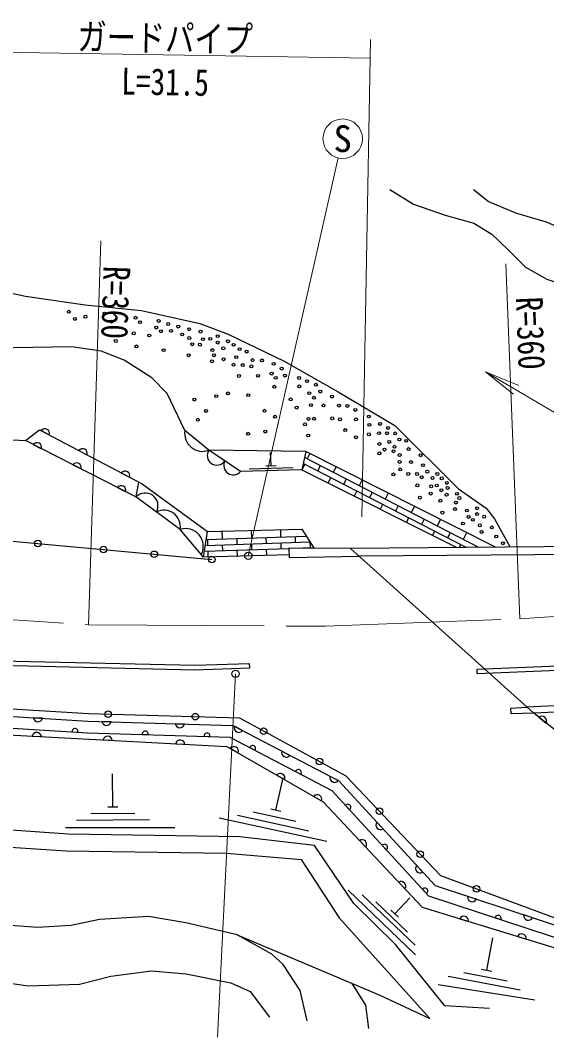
# Model space of a CAD drawing. Units: millimetres at full size, sheet at 1:1000; details may follow other scales. Extents: x 40000 to 680000, y 20000 to 380000.
# Drawn here: x 396010 to 432015, y 243536 to 312822 of the extents above; entities that cross this region are included whole.
import ezdxf
from ezdxf.enums import TextEntityAlignment as Align

# ---------------------------------------------------------------- set-up
doc = ezdxf.new("R2010")
doc.units = ezdxf.units.MM
doc.header["$LTSCALE"] = 1000
doc.linetypes.add('CHAIN', pattern=[18.5, 12, -1.5, 3.5, -1.5])
for name, color, linetype, lineweight in [('M-BGD', 7, 'Continuous', 25), ('M-BMK', 2, 'CHAIN', 13), ('M-BMK-HTXT', 7, 'Continuous', 13), ('M-STR-HTXT', 7, 'Continuous', 13), ('M-STR-STR1', 1, 'Continuous', 25), ('M-STR-STRC', 7, 'Continuous', 25)]:
    doc.layers.add(name, color=color, linetype=linetype, lineweight=lineweight)
doc.styles.add('ＭＳ ゴシック', font='')
doc.styles.get('ＭＳ ゴシック').set_extended_font_data('MS Gothic')

msp = doc.modelspace()

# ---------------------------------------------------------------- linework, layer by layer
at = {"layer": 'M-BGD'}
for p, q in [((394660, 284164), (396364, 284056)), ((397442, 284742), (397995, 284450)), ((396896, 283785), (397453, 283501)), ((415550, 283307), (408914, 283403)), ((400019, 283381), (400572, 283089)), ((413158, 282351), (413133, 283251)), ((427369, 276747), (415457, 282903)), ((415822, 283165), (415642, 282807)), ((399608, 282403), (400165, 282118)), ((415262, 282050), (411074, 281933)), ((411664, 282130), (414663, 282213)), ((412809, 282342), (413508, 282361)), ((415463, 282450), (415262, 282050)), ((415262, 282050), (425863, 276735)), ((426511, 276740), (415365, 282500)), ((416531, 282348), (416351, 281991)), ((417608, 282266), (417419, 281889)), ((402935, 281840), (403489, 281548)), ((417240, 281531), (417050, 281153)), ((418308, 281430), (418128, 281072)), ((419393, 281363), (419196, 280971)), ((402668, 280842), (403225, 280558)), ((404106, 281222), (403921, 280203)), ((419017, 280613), (418838, 280257)), ((420084, 280512), (419905, 280154)), ((421178, 280461), (420973, 280052)), ((420794, 279695), (420626, 279361)), ((421861, 279593), (421682, 279236)), ((422963, 279558), (422750, 279134)), ((422570, 278777), (422414, 278464)), ((423638, 278675), (423459, 278317)), ((424747, 278656), (424527, 278216)), ((409805, 277855), (409816, 277325)), ((411805, 277906), (411815, 277393)), ((413804, 277958), (413814, 277461)), ((424347, 277858), (424202, 277568)), ((388896, 277781), (409112, 275913)), ((408736, 277288), (415579, 277521)), ((408816, 277291), (408824, 276891)), ((410815, 277359), (410823, 276959)), ((412814, 277427), (412822, 277027)), ((414813, 277495), (414821, 277095)), ((425415, 277757), (425236, 277399)), ((426532, 277754), (426304, 277298)), ((408608, 276484), (414389, 276680)), ((408672, 276886), (415828, 277129)), ((408832, 276491), (408840, 276082)), ((409824, 276925), (409832, 276525)), ((410831, 276559), (410839, 276143)), ((411823, 276993), (411831, 276593)), ((412830, 276627), (412839, 276203)), ((413822, 277061), (413830, 276661)), ((414576, 276686), (416077, 276737)), ((415821, 277129), (415829, 276729)), ((426124, 276940), (426022, 276736)), ((427192, 276838), (427145, 276745)), ((411707, 268500), (411697, 268800)), ((427268, 268124), (427256, 268424)), ((434978, 262318), (431127, 265408)), ((397531, 265058), (396907, 265097)), ((402216, 264818), (401590, 264837)), ((407235, 264664), (406609, 264683)), ((431482, 265123), (431970, 264732)), ((399553, 264131), (399954, 264107)), ((411217, 264215), (410662, 264506)), ((396830, 263840), (397455, 263807)), ((401672, 263582), (402297, 263549)), ((404354, 263952), (404755, 263940)), ((406640, 263318), (407265, 263285)), ((408580, 263823), (408982, 263810)), ((410367, 263003), (410909, 262691)), ((411708, 263055), (412063, 262869)), ((414455, 262519), (413901, 262809)), ((402339, 259004), (402322, 261254)), ((414838, 261415), (415194, 261229)), ((413495, 258776), (413979, 260973)), ((413550, 261169), (414092, 260857)), ((417757, 260789), (417202, 261080)), ((416078, 259712), (416620, 259400)), ((400842, 258544), (403842, 258565)), ((401989, 259002), (402689, 259007)), ((411933, 258659), (414863, 258013)), ((413153, 258851), (413837, 258700)), ((418251, 259095), (418523, 258799)), ((399845, 258086), (404845, 258123)), ((409602, 258239), (416971, 256656)), ((410860, 258434), (415743, 257359)), ((420819, 257484), (420395, 257944)), ((399094, 257584), (406586, 257588)), ((419204, 256697), (419632, 256240)), ((420771, 256353), (421043, 256058)), ((423538, 254525), (423114, 254986)), ((421889, 253831), (422316, 253374)), ((418443, 253295), (423043, 248869)), ((419395, 252974), (423009, 249519)), ((423519, 253364), (423791, 253068)), ((420325, 252500), (422493, 250427)), ((421617, 251680), (422653, 252764)), ((427200, 252672), (426606, 252868)), ((421364, 251922), (421870, 251438)), ((431044, 251400), (430450, 251597)), ((426073, 251333), (426672, 251150)), ((428491, 251402), (428872, 251276)), ((430010, 250128), (430608, 249945)), ((427908, 247815), (428329, 250026)), ((425284, 247399), (430196, 246464)), ((426351, 247654), (429298, 247093)), ((427564, 247881), (428252, 247750)), ((424582, 246829), (431207, 245788))]:
    msp.add_line(p, q, dxfattribs=at)
for points in [[(421287, 301236), (422894, 300233), (425061, 299479), (427033, 298929), (428258, 298192), (429369, 297108), (430569, 295915), (432018, 295094), (434157, 294374), (436028, 293960)], [(437451, 295253), (433294, 298431), (432006, 299014), (429911, 299614), (428006, 300421), (427010, 301227)], [(389829, 295363), (396377, 293952), (400447, 293357), (404308, 292958), (408289, 292079), (410226, 291330), (414056, 289499), (417757, 287403), (421619, 285101), (425981, 280766), (427868, 279429), (428436, 278704), (429512, 276764)], [(411074, 281933), (408914, 283403), (407268, 284756), (406059, 287290), (405003, 288357), (403117, 289570), (401541, 290178), (399542, 290463), (394233, 290387)], [(408543, 276073), (406942, 277980), (403921, 280203), (396364, 284056), (397324, 284804), (404344, 281096), (408821, 277829)], [(428505, 276756), (415550, 283307), (415262, 282050)], [(414395, 276250), (408543, 276073), (408821, 277829), (415277, 277996), (416111, 276683)], [(427256, 268424), (444315, 269133), (470601, 270665), (495577, 272627), (531344, 275776), (557129, 278185)], [(427268, 268124), (444330, 268834), (470621, 270365), (495602, 272328), (531371, 275477), (557157, 277886)], [(418605, 276677), (414388, 276687), (414397, 276066), (419200, 276142)], [(323908, 273034), (337459, 270275), (351432, 269015), (371659, 270154), (380325, 269588), (393636, 269014), (407940, 268682), (411697, 268800)], [(323848, 272740), (337416, 269978), (351427, 268714), (371658, 269854), (380309, 269289), (393626, 268714), (407941, 268382), (411707, 268500)], [(344421, 267239), (344881, 267206), (351407, 266535), (371521, 267613), (381047, 266559), (400694, 265383), (411007, 265076), (418272, 261116), (424758, 254290), (445936, 246452)], [(344648, 266713), (351269, 265985), (371507, 267102), (381207, 266068), (400639, 264866), (410554, 264563), (417802, 260766), (424385, 253603), (434313, 250319), (445816, 246001)], [(344607, 265913), (350934, 265319), (371489, 266494), (381140, 265271), (400602, 264066), (410345, 263769), (417307, 260122), (423937, 252908), (434046, 249565), (444705, 245754)], [(344571, 265193), (351220, 264576), (371465, 265651), (381064, 264680), (410144, 263131), (416732, 259335), (423487, 252124), (433615, 249025), (443498, 245430)], [(431127, 265408), (429588, 265361), (429554, 265752), (430662, 265827)], [(428100, 245191), (425039, 245388), (421664, 249579), (418833, 252375), (416131, 256360), (411024, 256936), (399276, 257120), (374782, 258861)], [(374518, 257612), (399153, 255982), (410125, 255826), (415228, 255387), (417816, 251397), (424024, 244515)], [(415635, 244362), (415146, 246425), (413992, 248216), (413218, 248905), (410846, 250226), (407343, 251059), (404775, 251482), (401430, 251293), (399500, 250876), (397187, 250737), (394718, 250911), (390809, 251841), (387164, 253066), (380003, 255488), (375466, 257549)], [(410846, 250226), (420604, 246100), (424024, 244515)], [(378433, 245607), (379719, 246611), (381265, 247598), (382980, 248234), (385682, 248351), (388527, 248117), (392815, 247291), (396554, 246742), (400063, 246856), (402213, 247400), (404989, 247766), (407366, 247576), (410404, 246963), (411737, 246351), (413055, 244609)], [(418678, 246914), (419627, 245434), (419817, 243833)]]:
    msp.add_lwpolyline(points, dxfattribs=at)
for centre, radius in [((399330, 292878), 100), ((399746, 292386), 100), ((400465, 292537), 100), ((401772, 292744), 100), ((403895, 292463), 100), ((402247, 292201), 100), ((404196, 292162), 100), ((405310, 291794), 100), ((405475, 292250), 100), ((406125, 292036), 100), ((406813, 291862), 100), ((407560, 291678), 100), ((403769, 291397), 100), ((404835, 291251), 100), ((405630, 291542), 100), ((406319, 291571), 100), ((407085, 291319), 100), ((407570, 291077), 100), ((408345, 291513), 100), ((408500, 291000), 100), ((409004, 291019), 100), ((409518, 291203), 100), ((402538, 290874), 100), ((403953, 290505), 100), ((405815, 290244), 100), ((407773, 290651), 100), ((408297, 290622), 100), ((409150, 290253), 100), ((409518, 290767), 100), ((409896, 290370), 100), ((410216, 290854), 100), ((410604, 290612), 100), ((411011, 290312), 100), ((407531, 289895), 100), ((409256, 289895), 100), ((409916, 289624), 100), ((410779, 289769), 100), ((411486, 290147), 100), ((411894, 289565), 100), ((412534, 289545), 100), ((409121, 289488), 100), ((410594, 289246), 100), ((411225, 289226), 100), ((411816, 289139), 100), ((413341, 289313), 100), ((413888, 288984), 100), ((410963, 288480), 100), ((412274, 288492), 100), ((413204, 288643), 100), ((413478, 288355), 100), ((414107, 288506), 100), ((415079, 288342), 100), ((413382, 287740), 100), ((415092, 287767), 100), ((415626, 288123), 100), ((416228, 287877), 100), ((407923, 286865), 100), ((409415, 287097), 100), ((410222, 287289), 100), ((411604, 287166), 100), ((414504, 286879), 100), ((415777, 287303), 100), ((416091, 286988), 100), ((416529, 287412), 100), ((417336, 287070), 100), ((408717, 286086), 100), ((412712, 286099), 100), ((414915, 286318), 100), ((415886, 286482), 100), ((416748, 286468), 100), ((417801, 286455), 100), ((418383, 286429), 100), ((418920, 286160), 100), ((408156, 285484), 100), ((413437, 285689), 100), ((415722, 285539), 100), ((416091, 285552), 100), ((417350, 285580), 100), ((417870, 285511), 100), ((418970, 285510), 100), ((419846, 285708), 100), ((412767, 284677), 100), ((415489, 285169), 100), ((418234, 284776), 100), ((419888, 285136), 100), ((420616, 285200), 100), ((421168, 284924), 100), ((411590, 284527), 100), ((415708, 284404), 100), ((418970, 284288), 100), ((419853, 284486), 100), ((420546, 284564), 100), ((421097, 284557), 100), ((421648, 284550), 100), ((421938, 284133), 100), ((422400, 284043), 100), ((420567, 283829), 100), ((420920, 283441), 100), ((421246, 283970), 100), ((421535, 283328), 100), ((421606, 283638), 100), ((422567, 283476), 100), ((420574, 283186), 100), ((421955, 283064), 100), ((421955, 282597), 100), ((423391, 283053), 100), ((421989, 282086), 100), ((422734, 282586), 100), ((423547, 282375), 100), ((423847, 281930), 100), ((421532, 281741), 100), ((422545, 281774), 100), ((423146, 281774), 100), ((423469, 281552), 100), ((424203, 281496), 100), ((424537, 281774), 100), ((424837, 281474), 100), ((423168, 280996), 100), ((424114, 280929), 100), ((424492, 280985), 100), ((424815, 280662), 100), ((425182, 281163), 100), ((425238, 280818), 100), ((423335, 280151), 100), ((424081, 280429), 100), ((424737, 279939), 100), ((425171, 280351), 100), ((425806, 279817), 100), ((425872, 280417), 100), ((426039, 280128), 100), ((424882, 279127), 100), ((425739, 279372), 100), ((426552, 279275), 100), ((427249, 279428), 100), ((426672, 278835), 100), ((426961, 278635), 100), ((427249, 279027), 100), ((427738, 278851), 100), ((426288, 278386), 100), ((427442, 278258), 100), ((427562, 277810), 100), ((428259, 278114), 100), ((397217, 277012), 225), ((428564, 277497), 100), ((401709, 276597), 225), ((405178, 276277), 225), ((429021, 277033), 100), ((409112, 275913), 225), ((402020, 265343), 225), ((407983, 265166), 225), ((412656, 264178), 225), ((416478, 262094), 225), ((420575, 258693), 225), ((423365, 255756), 225), ((427210, 253383), 225)]:
    msp.add_circle(centre, radius, dxfattribs=at)
for centre, radius, start, end in [((397693, 284547), 318, 342.05039, 142.26812), ((408475, 284547), 1225, 170.21295, 290.94883), ((397150, 283594), 318, 342.87698, 143.09471), ((400270, 283187), 318, 342.05039, 142.26812), ((409454, 283036), 653, 145.80434, 325.75084), ((399862, 282212), 318, 342.87698, 143.09471), ((410583, 282372), 659, 153.3498, 318.2054), ((403187, 281646), 318, 342.05039, 142.26812), ((402922, 280652), 318, 342.87698, 143.09471), ((404552, 279593), 878, 331.35015, 135.94047), ((405836, 278173), 1123, 350.08344, 117.20716), ((407315, 276822), 1216, 332.18066, 107.84896), ((397222, 265132), 318, 186.34956, 346.56729), ((401905, 264882), 318, 188.14085, 348.35858), ((406924, 264728), 318, 188.14085, 348.35858), ((431691, 264885), 318, 331.14716, 131.36489), ((397139, 263769), 318, 6.84134, 167.05907), ((399756, 264151), 203, 347.49673, 185.42012), ((404555, 263977), 203, 349.28803, 187.21141), ((408782, 263848), 203, 349.28803, 187.21141), ((410965, 264409), 318, 162.2434, 322.46113), ((401981, 263511), 318, 6.84134, 167.05907), ((406949, 263247), 318, 6.84134, 167.05907), ((410611, 262799), 318, 339.94368, 140.16141), ((411900, 262990), 203, 323.39057, 161.31396), ((414203, 262712), 318, 162.2434, 322.46113), ((413794, 260966), 318, 339.94368, 140.16141), ((415031, 261350), 203, 323.39057, 161.31396), ((417505, 260983), 318, 162.2434, 322.46113), ((416322, 259509), 318, 339.94368, 140.16141), ((418410, 258969), 203, 303.62382, 141.54721), ((420647, 257751), 318, 142.47665, 302.69438), ((419378, 256431), 318, 323.01769, 123.23542), ((420930, 256227), 203, 303.62382, 141.54721), ((423366, 254792), 318, 142.47665, 302.69438), ((422063, 253565), 318, 323.01769, 123.23542), ((423678, 253237), 203, 303.62382, 141.54721), ((426920, 252822), 318, 171.58923, 331.80696), ((428691, 251369), 203, 332.7364, 170.65979), ((430764, 251550), 318, 171.58923, 331.80696), ((426357, 251189), 318, 352.87774, 153.09547), ((430293, 249984), 318, 352.87774, 153.09547)]:
    msp.add_arc(centre, radius, start, end, dxfattribs=at)
at = {"layer": 'M-BMK'}
msp.add_lwpolyline([(69861, 284264), (93323, 288855), (107216, 291244), (119523, 292916), (124443, 293482), (137622, 294467), (149977, 294661), (164207, 294273), (169344, 293831), (269048, 284031), (368900, 273873), (386988, 272361), (400686, 271448), (416890, 271352), (430176, 271865), (468355, 274288), (569183, 282698)], dxfattribs=at)
at = {"layer": 'M-BMK-HTXT'}
for q in [(430098, 287822), (429751, 287233), (434061, 285085)]:
    msp.add_line((427831, 288764), q, dxfattribs=at)
at = {"layer": 'M-STR-HTXT'}
for p, q in [((419363, 278830), (419953, 311514)), ((419930, 310231), (391878, 310682)), ((411607, 276180), (417762, 303401)), ((400686, 271448), (401526, 297729)), ((430176, 271865), (429227, 296162)), ((410727, 268096), (409508, 243237))]:
    msp.add_line(p, q, dxfattribs=at)
msp.add_circle((418060, 304718), 1350, dxfattribs=at)
at = {"layer": 'M-STR-STR1'}
msp.add_line((431127, 265408), (418605, 276677), dxfattribs=at)
for points in [[(480517, 279771), (468687, 278783), (450337, 277613), (437133, 276824), (418605, 276677)], [(481058, 279274), (468727, 278245), (450370, 277074), (437152, 276284), (419200, 276142)], [(491195, 269970), (476135, 268657), (457179, 267302), (449924, 266719), (430662, 265827)], [(491634, 269567), (476170, 268219), (457212, 266863), (449952, 266280), (431127, 265408)]]:
    msp.add_lwpolyline(points, dxfattribs=at)
at = {"layer": 'M-STR-STRC'}
for centre in [(411607, 276180), (410727, 268096)]:
    msp.add_circle(centre, 250, dxfattribs=at)

# ---------------------------------------------------------------- texts
at = {"layer": 'M-STR-HTXT', "style": 'ＭＳ ゴシック', "width": 0.8}
for s, rotation, p in [('ガードパイプ', 359.08, (405899, 310144)), ('L=31.5', 359.08, (405899, 307143)), ('R=360', 268.169, (401079, 293552)), ('R=360', 272.237, (429453, 291352))]:
    msp.add_text(s, height=1833, rotation=rotation, dxfattribs=at).set_placement(p, align=Align.BOTTOM_CENTER)
at = {"layer": 'M-STR-HTXT', "style": 'ＭＳ ゴシック'}
msp.add_text('S', height=1833, dxfattribs=at).set_placement((418060, 304718), align=Align.MIDDLE_CENTER)

doc.saveas('drawing.dxf')
